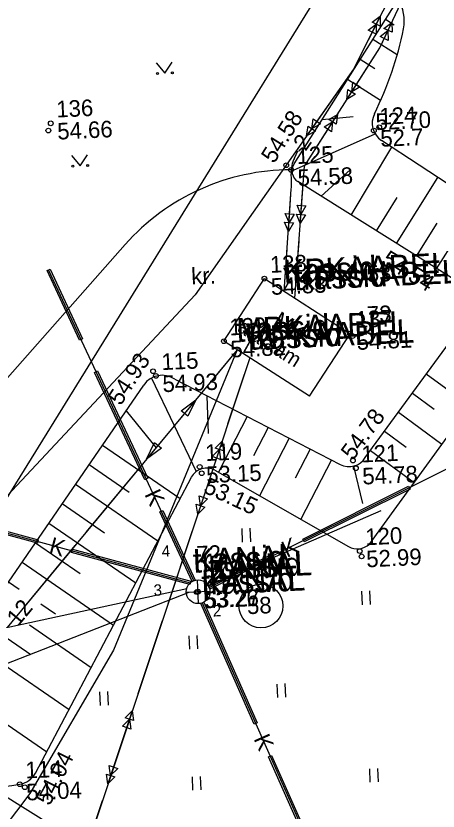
# Model space of a CAD drawing. Extents: x 641527 to 641942, y 6457423 to 6457731.
# Drawn here: x 641779.1 to 641796.94, y 6457608.63 to 6457642.19 of the extents above; entities that cross this region are included whole.
import ezdxf

# ---------------------------------------------------------------- set-up
doc = ezdxf.new("R2010")
doc.units = 0
for name, color, linetype in [('EHITISED', 7, 'Continuous'), ('HALJASTUS', 7, 'Continuous'), ('KAABLID', 7, 'Continuous'), ('KAEVU_NR', 7, 'Continuous'), ('KAEVUD', 7, 'Continuous'), ('KANAL', 7, 'Continuous'), ('KORGUSED', 7, 'Continuous'), ('KPKAABEL', 7, 'Continuous'), ('MPKAABEL', 7, 'Continuous'), ('PIIRID', 7, 'Continuous'), ('PINNAD', 7, 'Continuous'), ('POINT', 7, 'Continuous'), ('TEXT', 7, 'Continuous'), ('VALLID', 7, 'Continuous'), ('WWW_POINTS', 7, 'Continuous'), ('Z', 7, 'Continuous'), ('ZZYYTRASSID', 7, 'Continuous')]:
    doc.layers.add(name, color=color, linetype=linetype)

# ---------------------------------------------------------------- blocks, each defined once
blk = doc.blocks.new('HEIN')
for p, q in [((-23.4, 38), (-23.4, -38.1)), ((22.1, 38), (22.1, -38.1))]:
    blk.add_line(p, q)
blk = doc.blocks.new('KK')
for p, q in [((0, -100), (0, 100)), ((-100, 0), (100, 0))]:
    blk.add_line(p, q)
blk.add_circle((0, 0), 100)
blk = doc.blocks.new('MURU')
for p, q in [((-46.3, 60.7), (0, 0)), ((0, 0), (44.6, 60.7))]:
    blk.add_line(p, q)
for centre in [(-40.1, 0), (42.8, 0)]:
    blk.add_circle(centre, 5.5)

msp = doc.modelspace()

# ---------------------------------------------------------------- linework, layer by layer
at = {"layer": 'EHITISED'}
for p, q in [((641787.886, 6457628.458), (641789.598, 6457631.099)), ((641789.598, 6457631.099), (641793.22, 6457628.777)), ((641791.508, 6457626.136), (641793.22, 6457628.777)), ((641791.508, 6457626.136), (641787.886, 6457628.458))]:
    msp.add_line(p, q, dxfattribs=at)
at = {"layer": 'KAABLID'}
for p, q in [((641794.49, 6457642.17), (641793.359, 6457639.935)), ((641793.359, 6457639.935), (641791.382, 6457637.121))]:
    msp.add_line(p, q, dxfattribs=at)
for points in [[(641794.49, 6457642.17), (641794.488, 6457641.751), (641794.153, 6457641.92)], [(641794.321, 6457641.835), (641794.319, 6457641.416), (641793.984, 6457641.585)], [(641791.597, 6457637.428), (641791.659, 6457637.842), (641791.966, 6457637.627)], [(641791.382, 6457637.121), (641791.444, 6457637.536), (641791.751, 6457637.32)]]:
    msp.add_lwpolyline(points, close=True, dxfattribs=at)
at = {"layer": 'KAEVU_NR'}
msp.add_circle((641789.453, 6457617.285), 0.928, dxfattribs=at)
at = {"layer": 'KANAL'}
for points in [[(641781.791, 6457628.502), (641780.418, 6457631.439), (641780.545, 6457631.498), (641781.918, 6457628.562)], [(641784.544, 6457622.615), (641782.426, 6457627.144), (641782.553, 6457627.203), (641784.671, 6457622.674)], [(641791.215, 6457620.111), (641795.688, 6457622.344), (641795.751, 6457622.219), (641791.278, 6457619.986)], [(641775.217, 6457621.382), (641780.043, 6457620.074), (641780.006, 6457619.939), (641775.181, 6457621.247)], [(641786.552, 6457618.32), (641785.179, 6457621.256), (641785.306, 6457621.316), (641786.679, 6457618.379)], [(641781.491, 6457619.682), (641786.487, 6457618.328), (641786.45, 6457618.193), (641781.454, 6457619.547)], [(641787.234, 6457618.124), (641789.873, 6457619.441), (641789.936, 6457619.316), (641787.297, 6457617.999)], [(641787.038, 6457617.444), (641789.296, 6457612.353), (641789.168, 6457612.296), (641786.91, 6457617.388)], [(641789.904, 6457610.982), (641792.162, 6457605.89), (641792.034, 6457605.833), (641789.776, 6457610.925)]]:
    msp.add_lwpolyline(points, close=True, dxfattribs=at)
at = {"layer": 'KORGUSED'}
for centre in [(641780.471, 6457637.35), (641794.448, 6457637.486), (641790.523, 6457635.885), (641793.325, 6457628.673), (641784.898, 6457627.191), (641793.34, 6457623.42), (641786.95, 6457622.886), (641793.707, 6457619.38), (641779.476, 6457609.636)]:
    msp.add_circle(centre, 0.1, dxfattribs=at)
at = {"layer": 'KPKAABEL'}
for p, q in [((641794.48, 6457640.847), (641794.978, 6457641.915)), ((641793.085, 6457638.665), (641794.48, 6457640.847)), ((641791.286, 6457635.851), (641792.681, 6457638.033)), ((641790.872, 6457636.19), (641791.008, 6457636.495)), ((641791.114, 6457633.435), (641791.286, 6457635.851)), ((641790.613, 6457633.091), (641790.735, 6457634.874)), ((641790.889, 6457630.272), (641791.061, 6457632.687)), ((641790.44, 6457630.56), (641790.562, 6457632.343)), ((641788.98, 6457627.757), (641788.046, 6457624.955)), ((641787.809, 6457624.244), (641786.781, 6457621.161)), ((641786.543, 6457620.45), (641785.515, 6457617.367)), ((641785.278, 6457616.656), (641784.25, 6457613.573)), ((641784.013, 6457612.861), (641782.985, 6457609.779)), ((641782.747, 6457609.067), (641781.719, 6457605.984))]:
    msp.add_line(p, q, dxfattribs=at)
for points in [[(641794.978, 6457641.915), (641794.99, 6457641.496), (641794.65, 6457641.655)], [(641794.82, 6457641.575), (641794.831, 6457641.156), (641794.492, 6457641.315)], [(641793.287, 6457638.981), (641793.331, 6457639.398), (641793.647, 6457639.196)], [(641793.085, 6457638.665), (641793.129, 6457639.082), (641793.445, 6457638.88)], [(641792.681, 6457638.033), (641792.637, 6457637.616), (641792.321, 6457637.818)], [(641792.479, 6457637.717), (641792.435, 6457637.3), (641792.119, 6457637.502)], [(641791.141, 6457633.809), (641790.98, 6457634.197), (641791.354, 6457634.17)], [(641790.638, 6457633.465), (641790.477, 6457633.852), (641790.851, 6457633.826)], [(641791.114, 6457633.435), (641790.954, 6457633.823), (641791.328, 6457633.796)], [(641790.613, 6457633.091), (641790.451, 6457633.478), (641790.825, 6457633.452)], [(641787.809, 6457624.244), (641787.868, 6457623.829), (641787.512, 6457623.948)], [(641787.69, 6457623.888), (641787.749, 6457623.473), (641787.394, 6457623.592)], [(641786.899, 6457621.517), (641786.84, 6457621.932), (641787.196, 6457621.813)], [(641786.781, 6457621.161), (641786.721, 6457621.576), (641787.077, 6457621.458)], [(641784.013, 6457612.861), (641784.072, 6457612.446), (641783.716, 6457612.565)], [(641783.894, 6457612.506), (641783.953, 6457612.091), (641783.598, 6457612.209)], [(641783.103, 6457610.134), (641783.044, 6457610.549), (641783.4, 6457610.431)], [(641782.985, 6457609.779), (641782.925, 6457610.194), (641783.281, 6457610.075)]]:
    msp.add_lwpolyline(points, close=True, dxfattribs=at)
for centre, radius, start, end in [((641791.883, 6457635.626), 1.158, 150.8385, 184.7792), ((641786.415, 6457635.169), 4.33, 356.0938, 4.7792)]:
    msp.add_arc(centre, radius, start, end, dxfattribs=at)
at = {"layer": 'MPKAABEL'}
for p, q in [((641788.453, 6457628.095), (641787.18, 6457626.562)), ((641786.7, 6457625.986), (641784.624, 6457623.486)), ((641784.145, 6457622.909), (641782.068, 6457620.409)), ((641781.589, 6457619.832), (641779.513, 6457617.333))]:
    msp.add_line(p, q, dxfattribs=at)
for points in [[(641786.7, 6457625.986), (641786.365, 6457625.289), (641786.077, 6457625.528)], [(641784.624, 6457623.486), (641784.959, 6457624.182), (641785.247, 6457623.943)]]:
    msp.add_lwpolyline(points, close=True, dxfattribs=at)
at = {"layer": 'PIIRID'}
msp.add_line((641764.648, 6457599.119), (641804.143, 6457662.902), dxfattribs=at)
at = {"layer": 'PINNAD'}
msp.add_line((641774.262, 6457621.849), (641783.71, 6457632.534), dxfattribs=at)
msp.add_arc((641790.715, 6457626.34), 9.35, 89.9321, 138.5146, dxfattribs=at)
at = {"layer": 'POINT'}
for centre in [(641780.571, 6457637.654), (641794.222, 6457637.35), (641790.726, 6457635.69), (641789.598, 6457631.099), (641793.22, 6457628.777), (641787.886, 6457628.458), (641785.016, 6457626.995), (641786.864, 6457623.156), (641793.461, 6457623.097), (641793.625, 6457619.603), (641786.743, 6457617.873), (641786.798, 6457617.884), (641779.264, 6457609.762)]:
    msp.add_circle(centre, 0.1, dxfattribs=at)
at = {"layer": 'VALLID'}
for p, q in [((641790.854, 6457635.945), (641795.248, 6457642.896)), ((641794.714, 6457642.051), (641795.087, 6457641.815)), ((641794.18, 6457641.205), (641795.206, 6457640.557)), ((641793.645, 6457640.36), (641794.267, 6457639.967)), ((641793.111, 6457639.515), (641794.509, 6457638.631)), ((641792.033, 6457637.81), (641793.345, 6457637.936)), ((641790.824, 6457635.673), (641794.284, 6457637.205)), ((641802.037, 6457632.026), (641794.549, 6457636.933)), ((641793.264, 6457633.784), (641794.98, 6457636.65)), ((641791.995, 6457634.579), (641793.227, 6457635.687)), ((641795.182, 6457632.582), (641796.931, 6457635.372)), ((641798.286, 6457630.637), (641791.014, 6457635.194)), ((641794.335, 6457633.113), (641795.214, 6457634.517)), ((641796.876, 6457631.52), (641798.604, 6457634.276)), ((641796.029, 6457632.051), (641796.898, 6457633.438)), ((641794.033, 6457619.895), (641802.263, 6457631.215)), ((641793.862, 6457623.555), (641798.449, 6457629.823)), ((641784.823, 6457626.903), (641786.719, 6457622.959)), ((641796.439, 6457627.077), (641798.277, 6457625.732)), ((641773.73, 6457610.948), (641784.498, 6457626.609)), ((641785.814, 6457626.857), (641792.801, 6457623.254)), ((641795.849, 6457626.27), (641796.769, 6457625.596)), ((641787.168, 6457626.159), (641787.222, 6457624.563)), ((641783.752, 6457625.524), (641785.03, 6457623.965)), ((641788.872, 6457625.281), (641787.659, 6457622.928)), ((641795.258, 6457625.463), (641797.101, 6457624.114)), ((641789.76, 6457624.822), (641789.144, 6457623.627)), ((641794.668, 6457624.656), (641795.59, 6457623.981)), ((641790.649, 6457624.364), (641789.397, 6457621.936)), ((641782.757, 6457624.077), (641786.039, 6457621.82)), ((641791.538, 6457623.906), (641790.902, 6457622.673)), ((641794.078, 6457623.849), (641795.925, 6457622.497)), ((641782.19, 6457623.253), (641783.88, 6457622.091)), ((641792.427, 6457623.448), (641791.135, 6457620.944)), ((641793.363, 6457623.188), (641793.749, 6457621.612)), ((641787.51, 6457623.013), (641793.153, 6457619.792)), ((641779.928, 6457610.232), (641786.512, 6457622.716)), ((641781.624, 6457622.429), (641785.1, 6457620.039)), ((641781.057, 6457621.605), (641782.844, 6457620.377)), ((641780.491, 6457620.781), (641784.161, 6457618.258)), ((641779.924, 6457619.957), (641781.808, 6457618.662)), ((641779.358, 6457619.133), (641783.222, 6457616.477)), ((641778.791, 6457618.31), (641779.239, 6457618.002)), ((641780.148, 6457617.377), (641780.772, 6457616.948)), ((641777.658, 6457616.662), (641779.736, 6457615.233)), ((641779.68, 6457616.485), (641782.282, 6457614.696)), ((641777.092, 6457615.838), (641781.343, 6457612.915)), ((641775.959, 6457614.19), (641780.404, 6457611.134)), ((641778.084, 6457609.62), (641780.768, 6457607.941))]:
    msp.add_line(p, q, dxfattribs=at)
for centre, radius, start, end in [((641793.782, 6457641.984), 1.727, 348.7623, 31.8608), ((641781.511, 6457644.422), 14.237, 333.4386, 348.7623), ((641795.029, 6457637.665), 0.875, 153.4386, 236.7662), ((641791.298, 6457635.647), 0.535, 146.1441, 237.9228), ((641785.281, 6457626.07), 0.95, 55.8857, 145.4893), ((641793.171, 6457623.972), 0.807, 242.7246, 328.8636), ((641787.156, 6457622.376), 0.729, 60.9834, 152.1951), ((641793.523, 6457620.441), 0.747, 240.2842, 313.0081), ((641779.116, 6457610.675), 0.926, 279.2299, 331.3713), ((641776.965, 6457623.913), 14.337, 257.3021, 279.2299)]:
    msp.add_arc(centre, radius, start, end, dxfattribs=at)
at = {"layer": 'WWW_POINTS'}
for p, q in [((641780.571, 6457637.654), (641780.571, 6457637.654)), ((641794.222, 6457637.35), (641794.222, 6457637.35)), ((641790.726, 6457635.69), (641790.726, 6457635.69)), ((641793.22, 6457628.777), (641793.22, 6457628.777)), ((641785.016, 6457626.995), (641785.016, 6457626.995)), ((641786.864, 6457623.156), (641786.864, 6457623.156)), ((641793.461, 6457623.097), (641793.461, 6457623.097)), ((641793.625, 6457619.603), (641793.625, 6457619.603)), ((641779.264, 6457609.762), (641779.264, 6457609.762))]:
    msp.add_line(p, q, dxfattribs=at)
at = {"layer": 'ZZYYTRASSID'}
for p, q in [((641790.872, 6457636.19), (641791.008, 6457636.495)), ((641790.872, 6457636.19), (641791.008, 6457636.495)), ((641790.44, 6457630.56), (641790.735, 6457634.874)), ((641790.44, 6457630.56), (641790.735, 6457634.874)), ((641737.389, 6457631.559), (641786.469, 6457618.26)), ((641737.389, 6457631.559), (641786.469, 6457618.26)), ((641786.616, 6457618.35), (641780.481, 6457631.468)), ((641786.616, 6457618.35), (641780.481, 6457631.468)), ((641787.265, 6457618.061), (641811.331, 6457630.074)), ((641787.265, 6457618.061), (641811.331, 6457630.074)), ((641787.228, 6457618.139), (641794.537, 6457621.321)), ((641711.982, 6457601.916), (641786.318, 6457618.026)), ((641752.833, 6457604.745), (641786.424, 6457617.867)), ((641786.974, 6457617.416), (641792.098, 6457605.862)), ((641786.974, 6457617.416), (641792.098, 6457605.862))]:
    msp.add_line(p, q, dxfattribs=at)
for points in [[(641806.897, 6457663.968), (641801.38, 6457655.779), (641793.359, 6457639.935), (641786.674, 6457630.421), (641769.356, 6457611.939), (641758.346, 6457599.206), (641756.113, 6457596.562)], [(641806.897, 6457663.968), (641801.38, 6457655.779), (641793.359, 6457639.935), (641786.674, 6457630.421), (641769.356, 6457611.939), (641758.346, 6457599.206), (641756.113, 6457596.562)], [(641790.889, 6457630.272), (641791.286, 6457635.851), (641794.48, 6457640.847), (641795.794, 6457643.663), (641801.752, 6457655.277), (641803.634, 6457658.018), (641807.339, 6457663.253)], [(641790.889, 6457630.272), (641791.286, 6457635.851), (641794.48, 6457640.847), (641795.794, 6457643.663), (641801.752, 6457655.277), (641803.634, 6457658.018), (641807.339, 6457663.253)], [(641788.453, 6457628.095), (641777.76, 6457615.223), (641768.957, 6457607.03), (641761.613, 6457598.903), (641759.059, 6457595.09)], [(641788.453, 6457628.095), (641777.76, 6457615.223), (641768.957, 6457607.03), (641761.613, 6457598.903), (641759.059, 6457595.09)], [(641788.453, 6457628.095), (641783.224, 6457615.418), (641779.691, 6457609.368), (641765.769, 6457590.973)], [(641788.453, 6457628.095), (641783.224, 6457615.418), (641779.691, 6457609.368), (641765.769, 6457590.973)], [(641788.98, 6457627.757), (641776.752, 6457591.089), (641774.564, 6457586.762)], [(641788.98, 6457627.757), (641776.752, 6457591.089), (641774.564, 6457586.762)]]:
    msp.add_lwpolyline(points, dxfattribs=at)
for centre, radius, start, end in [((641791.883, 6457635.626), 1.158, 150.8385, 184.7792), ((641791.883, 6457635.626), 1.158, 150.8385, 184.7792), ((641786.415, 6457635.169), 4.33, 356.0938, 4.7792), ((641786.415, 6457635.169), 4.33, 356.0938, 4.7792)]:
    msp.add_arc(centre, radius, start, end, dxfattribs=at)

# ---------------------------------------------------------------- block references
at = {"layer": 'HALJASTUS', "xscale": 0.0074992378291406534, "yscale": 0.007499237829140653, "rotation": 2.563812931428447}
for name, p in [('MURU', (641785.388, 6457639.77)), ('MURU', (641781.81, 6457635.856)), ('HEIN', (641788.828, 6457620.275)), ('HEIN', (641793.887, 6457617.63)), ('HEIN', (641786.594, 6457615.752)), ('HEIN', (641790.308, 6457613.716)), ('HEIN', (641782.817, 6457613.381)), ('HEIN', (641794.222, 6457610.138)), ('HEIN', (641786.73, 6457609.803))]:
    msp.add_blockref(name, p, dxfattribs=at)
at = {"layer": 'KAEVUD', "xscale": 0.0049994918860937695, "yscale": 0.004999491886093768, "rotation": 2.563812931428447}
msp.add_blockref('KK', (641786.798, 6457617.884), dxfattribs=at)

# ---------------------------------------------------------------- texts
at = {"layer": 'EHITISED'}
for s, height, rotation, p in [('MK', 0.6999, 328.5294, (641789.905, 6457629.151)), ('alajaam', 0.6299, 327.864, (641788.409, 6457628.904))]:
    msp.add_text(s, height=height, rotation=rotation, dxfattribs=at).set_placement(p)
at = {"layer": 'KAABLID'}
msp.add_text('2', height=0.7, rotation=54.9098, dxfattribs=at).set_placement((641791.335, 6457636.446))
at = {"layer": 'KAEVU_NR'}
for s, height, p in [('4', 0.48, (641785.269, 6457619.354)), ('1', 0.48, (641787.439, 6457618.723)), ('3', 0.48, (641784.926, 6457617.711)), ('58', 0.6999, (641788.877, 6457616.937)), ('2', 0.48, (641787.427, 6457616.838))]:
    msp.add_text(s, height=height, rotation=2.5638, dxfattribs=at).set_placement(p)
at = {"layer": 'KANAL'}
for rotation, p in [(295.0608, (641784.521, 6457622.002)), (344.8387, (641780.46, 6457619.526)), (26.5272, (641790.549, 6457619.309)), (293.9174, (641789.133, 6457611.684))]:
    msp.add_text('K', height=0.7, rotation=rotation, dxfattribs=at).set_placement(p)
at = {"layer": 'KORGUSED'}
for s, rotation, p in [(' 54.58', 57.813, (641789.867, 6457635.704)), (' 52.70', 2.5638, (641794.051, 6457637.355)), (' 54.66', 2.5638, (641780.602, 6457636.955)), (' 54.54', 328.6331, (641794.281, 6457631.873)), (' 54.81', 2.5638, (641793.252, 6457628.078)), (' 54.93', 56.8671, (641783.381, 6457625.486)), (' 54.78', 53.4893, (641793.182, 6457623.188)), (' 53.15', 335.1284, (641786.742, 6457622.206)), (' 52.99', 2.5638, (641793.656, 6457618.904)), (' 54.04', 63.7127, (641780.412, 6457608.588))]:
    msp.add_text(s, height=0.6999, rotation=rotation, dxfattribs=at).set_placement(p)
at = {"layer": 'MPKAABEL'}
msp.add_text('12', height=0.6999, rotation=50.2844, dxfattribs=at).set_placement((641779.188, 6457616.394))
at = {"layer": 'PINNAD'}
msp.add_text('kr.', height=0.6999, rotation=2.5638, dxfattribs=at).set_placement((641786.52, 6457630.852))
at = {"layer": 'TEXT'}
for s, p in [(' 136', (641780.56, 6457637.887)), (' 124', (641794.211, 6457637.583)), (' 125', (641790.715, 6457635.923)), (' 138', (641789.588, 6457631.332)), (' 53', (641793.677, 6457630.937)), (' 73', (641793.685, 6457629.217)), (' 137', (641793.21, 6457629.01)), (' 139', (641787.875, 6457628.691)), (' 115', (641785.005, 6457627.228)), (' 119', (641786.854, 6457623.389)), (' 121', (641793.45, 6457623.33)), (' 120', (641793.615, 6457619.836)), (' 72', (641786.481, 6457619.1)), (' 54', (641786.733, 6457618.106)), (' 114', (641779.254, 6457609.995))]:
    msp.add_text(s, height=0.6999, rotation=2.5638, dxfattribs=at).set_placement(p)
at = {"layer": 'Z'}
for s, p in [(' 54.66', (641780.602, 6457636.955)), (' 52.7', (641794.253, 6457636.651)), (' 54.58', (641790.757, 6457634.991)), (' 54.83', (641789.629, 6457630.4)), (' 54.81', (641793.252, 6457628.078)), (' 54.82', (641787.917, 6457627.759)), (' 54.93', (641785.047, 6457626.295)), (' 53.15', (641786.895, 6457622.457)), (' 54.78', (641793.492, 6457622.398)), (' 52.99', (641793.656, 6457618.904)), (' 53.26', (641786.775, 6457617.173)), (' 53.27', (641786.829, 6457617.185)), (' 54.04', (641779.296, 6457609.063))]:
    msp.add_text(s, height=0.6999, rotation=2.5638, dxfattribs=at).set_placement(p)
at = {"layer": 'ZZYYTRASSID'}
for s, p in [('trassid', (641790.425, 6457630.893)), ('KPKAABEL', (641790.425, 6457630.893)), ('trassid', (641790.874, 6457630.605)), ('KPKAABEL', (641790.874, 6457630.605)), ('trassid', (641788.438, 6457628.428)), ('trassid', (641788.438, 6457628.428)), ('MPKAABEL', (641788.438, 6457628.428)), ('MPKAABEL', (641788.438, 6457628.428)), ('trassid', (641788.965, 6457628.09)), ('KPKAABEL', (641788.965, 6457628.09)), ('trassid', (641786.601, 6457618.683)), ('KANAL', (641786.601, 6457618.683)), ('trassid', (641787.25, 6457618.394)), ('KANAL', (641787.25, 6457618.394)), ('trassid', (641786.959, 6457617.749)), ('KANAL', (641786.959, 6457617.749))]:
    msp.add_text(s, height=0.9999, rotation=2.5638, dxfattribs=at).set_placement(p)

doc.saveas('drawing.dxf')
